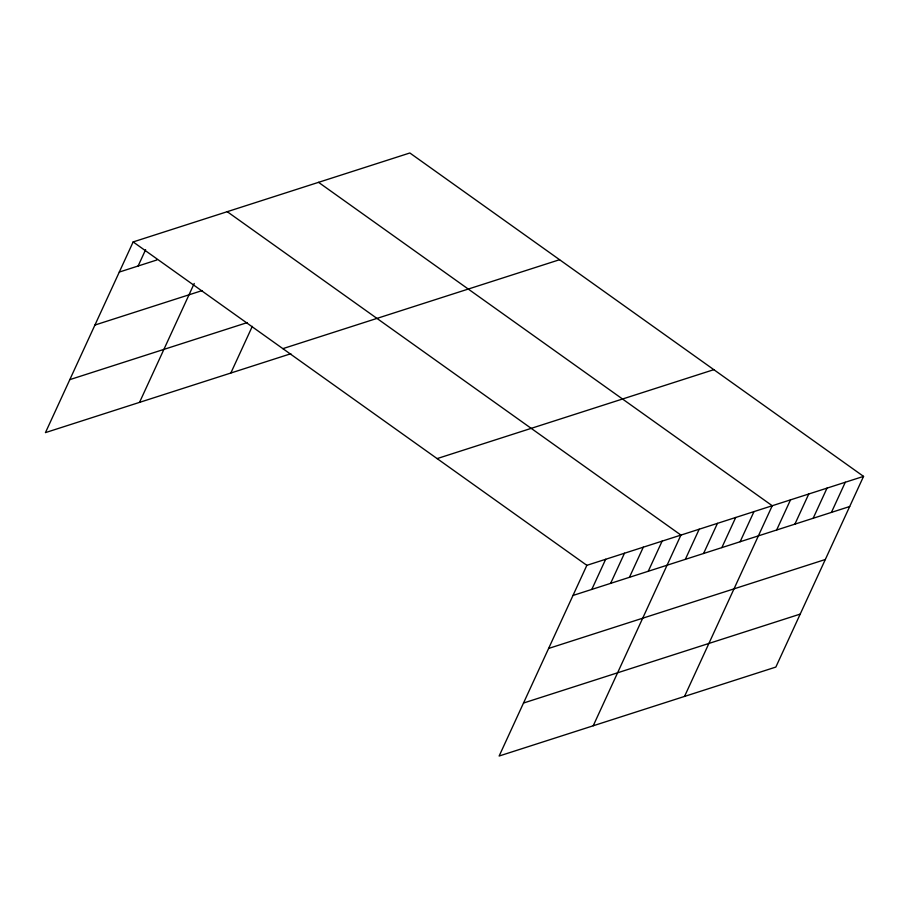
<?xml version="1.0" encoding="UTF-8"?>
<svg xmlns="http://www.w3.org/2000/svg" width="909" height="909" viewBox="0 0 909 909"><rect width="100%" height="100%" fill="white"/><g stroke="black" fill="none" stroke-linecap="round" stroke-linejoin="round"><path stroke-width="1.36" d="M863.55 476.384L586.85 565.33L499.143 756.015L775.843 667.07L863.55 476.384L409.857 152.985L133.157 241.93L45.45 432.616L290.846 353.737M138.111 266.019L145.622 249.691M139.531 402.369L194.231 283.449M230.841 373.02L252.304 326.354M591.804 589.418L605.667 559.274M610.621 583.362L624.483 553.229M629.437 577.317L643.299 547.184M648.253 571.272L662.116 541.139M593.225 725.768L680.932 535.083L227.239 211.683M685.329 559.353L699.191 529.22M703.589 553.479L717.451 523.345M721.848 547.616L735.711 517.471M740.119 541.741L753.981 511.608M684.534 696.419L772.241 505.734L318.548 182.334M776.638 530.004L790.5 499.87M794.898 524.129L808.76 493.996M813.169 518.266L827.031 488.122M831.428 512.392L845.29 482.259M119.295 272.064L156.927 259.963M94.922 325.047L202.048 290.619M69.823 379.632L247.384 322.559M282.869 348.647L559.58 259.713M437.127 458.602L713.826 369.668M572.988 595.463L849.688 506.529M548.616 648.447L825.315 559.501M523.516 703.032L800.215 614.098M133.157 241.93L586.85 565.33"/></g></svg>
